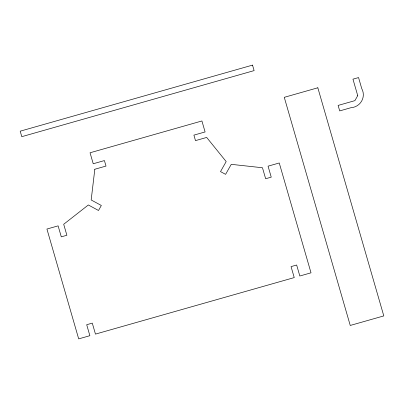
<?xml version="1.0" encoding="UTF-8"?>
<svg xmlns="http://www.w3.org/2000/svg" width="404" height="404" viewBox="0 0 404 404"><rect width="100%" height="100%" fill="white"/><g stroke="black" fill="none" stroke-linecap="round" stroke-linejoin="round"><path stroke-width="0.61" d="M94.819 169.246L91.178 199.965L101.333 205.479L98.505 210.489L88.35 204.969L63.701 224.271L66.877 235.254L61.287 236.845L58.11 225.861L46.925 229.043L78.689 338.88L89.875 335.699L86.698 324.715L92.289 323.124L95.465 334.108L294.233 277.593L291.057 266.61L296.652 265.019L299.829 276.003L311.014 272.821L279.25 162.984L268.064 166.165L271.241 177.149L265.645 178.74L262.469 167.756L231.255 164.337L225.594 174.351L220.513 171.594L226.179 161.575L206.676 137.441L195.491 140.622L193.905 135.128L205.091 131.951L201.914 120.968L90.052 152.773L93.228 163.756L104.414 160.575L106.005 166.069L94.819 169.246M357.727 95.637L354.894 100.647L338.118 105.419L339.703 110.908L350.889 107.727A13.16 12.933 -8.6 0 0 361.731 88.557L358.555 77.573L352.96 79.164L357.727 95.637M252.525 65.12L20.2 131.179L21.786 136.673L254.111 70.609L252.525 65.12M317.827 87.789L284.27 97.329L350.243 325.452L383.8 315.913L317.827 87.789"/></g></svg>
